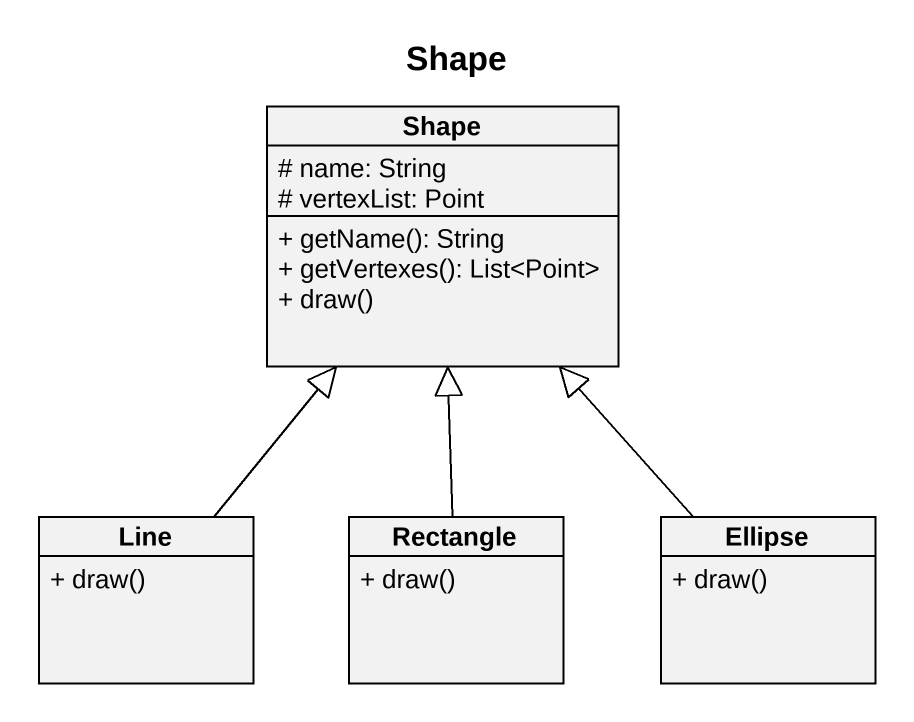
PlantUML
@startuml
title Shape
hide circle
hide empty members
skinparam classAttributeIconSize 0
class Shape {
  # name: String
  # vertexList: Point
  + getName(): String
  + getVertexes(): List<Point>
  + draw()
}
class Line {
  + draw()
}
class "Rectangle" as Rectangle_ {
  + draw()
}
class Ellipse {
  + draw()
}
Line -up-|> Shape
Rectangle_ -up-|> Shape
Ellipse -up-|> Shape
@enduml
